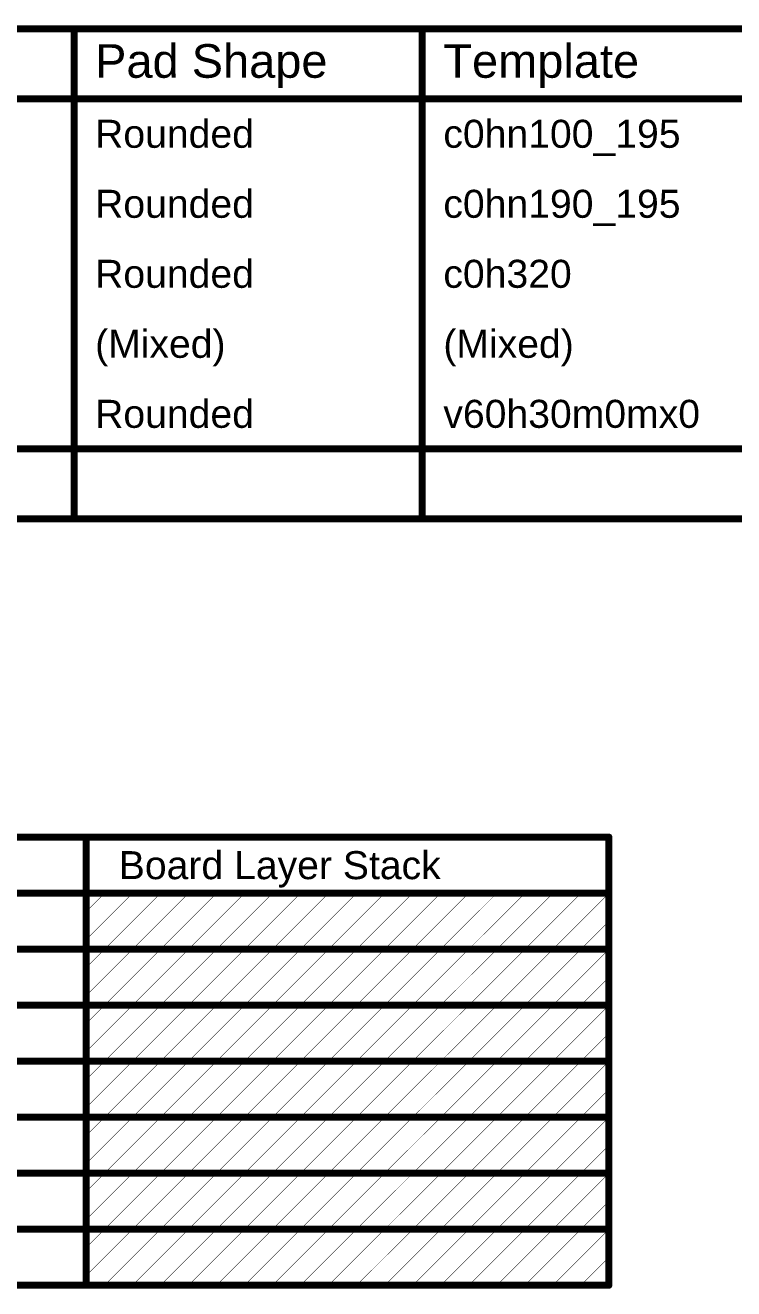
# Model space of a CAD drawing. Header units: inches. Extents: x -6 to 328, y -12 to 81.
# Drawn here: x 134.4 to 172.9, y 12.3 to 81 of the extents above; entities that cross this region are included whole.
import ezdxf

# ---------------------------------------------------------------- set-up
doc = ezdxf.new("R2010")
doc.units = ezdxf.units.IN
doc.layers.add('Drill Drawing', color=1, linetype='Continuous')
doc.layers.add('Fabrication', color=76, linetype='Continuous')
doc.styles.add('Arial', font='', dxfattribs={"height": 0.2})
doc.styles.get('Arial').set_extended_font_data('Arial')

msp = doc.modelspace()

# ---------------------------------------------------------------- linework, layer by layer
at = {"layer": 'Drill Drawing'}
for points in [[(-5.448, 80.847, 0.381, 0.381, 0), (327.757, 80.847, 0.381, 0.381, 0)], [(137.032, 54.177, 0.381, 0.381, 0), (137.032, 80.847, 0.381, 0.381, 0)], [(155.975, 54.177, 0.381, 0.381, 0), (155.975, 80.847, 0.381, 0.381, 0)], [(-5.448, 77.037, 0.381, 0.381, 0), (327.757, 77.037, 0.381, 0.381, 0)], [(-5.448, 57.987, 0.381, 0.381, 0), (327.757, 57.987, 0.381, 0.381, 0)], [(-5.448, 54.177, 0.381, 0.381, 0), (327.757, 54.177, 0.381, 0.381, 0)]]:
    msp.add_lwpolyline(points, format="xyseb", dxfattribs=at)
for points in [[(136.937, 80.847, 0.191, 0.191, 1), (137.127, 80.847, 0.191, 0.191, 1)], [(155.88, 80.847, 0.191, 0.191, 1), (156.071, 80.847, 0.191, 0.191, 1)], [(136.937, 54.177, 0.191, 0.191, 1), (137.127, 54.177, 0.191, 0.191, 1)], [(155.88, 54.177, 0.191, 0.191, 1), (156.071, 54.177, 0.191, 0.191, 1)]]:
    msp.add_lwpolyline(points, format="xyseb", close=True, dxfattribs=at)
at = {"layer": 'Fabrication'}
for points in [[(50.838, 36.855, 0.381, 0.381, 0), (166.124, 36.855, 0.381, 0.381, 0)], [(137.684, 12.471, 0.381, 0.381, 0), (137.684, 36.855, 0.381, 0.381, 0)], [(166.124, 12.471, 0.381, 0.381, 0), (166.124, 36.855, 0.381, 0.381, 0)], [(50.838, 33.807, 0.381, 0.381, 0), (166.124, 33.807, 0.381, 0.381, 0)], [(137.684, 32.799, 0.0254, 0.0254, 0), (138.692, 33.807, 0.0254, 0.0254, 0)], [(137.684, 31.275, 0.0254, 0.0254, 0), (140.216, 33.807, 0.0254, 0.0254, 0)], [(138.692, 30.759, 0.0254, 0.0254, 0), (141.74, 33.807, 0.0254, 0.0254, 0)], [(140.216, 30.759, 0.0254, 0.0254, 0), (143.264, 33.807, 0.0254, 0.0254, 0)], [(141.74, 30.759, 0.0254, 0.0254, 0), (144.788, 33.807, 0.0254, 0.0254, 0)], [(143.264, 30.759, 0.0254, 0.0254, 0), (146.312, 33.807, 0.0254, 0.0254, 0)], [(144.788, 30.759, 0.0254, 0.0254, 0), (147.836, 33.807, 0.0254, 0.0254, 0)], [(146.312, 30.759, 0.0254, 0.0254, 0), (149.36, 33.807, 0.0254, 0.0254, 0)], [(147.836, 30.759, 0.0254, 0.0254, 0), (150.884, 33.807, 0.0254, 0.0254, 0)], [(149.36, 30.759, 0.0254, 0.0254, 0), (152.408, 33.807, 0.0254, 0.0254, 0)], [(150.884, 30.759, 0.0254, 0.0254, 0), (153.932, 33.807, 0.0254, 0.0254, 0)], [(152.408, 30.759, 0.0254, 0.0254, 0), (155.456, 33.807, 0.0254, 0.0254, 0)], [(153.932, 30.759, 0.0254, 0.0254, 0), (156.98, 33.807, 0.0254, 0.0254, 0)], [(155.456, 30.759, 0.0254, 0.0254, 0), (158.504, 33.807, 0.0254, 0.0254, 0)], [(156.98, 30.759, 0.0254, 0.0254, 0), (160.028, 33.807, 0.0254, 0.0254, 0)], [(158.504, 30.759, 0.0254, 0.0254, 0), (161.552, 33.807, 0.0254, 0.0254, 0)], [(160.028, 30.759, 0.0254, 0.0254, 0), (163.076, 33.807, 0.0254, 0.0254, 0)], [(161.552, 30.759, 0.0254, 0.0254, 0), (164.6, 33.807, 0.0254, 0.0254, 0)], [(163.076, 30.759, 0.0254, 0.0254, 0), (166.124, 33.807, 0.0254, 0.0254, 0)], [(164.6, 30.759, 0.0254, 0.0254, 0), (166.124, 32.283, 0.0254, 0.0254, 0)], [(123.209, 30.759, 0.381, 0.381, 0), (137.684, 30.759, 0.381, 0.381, 0)], [(137.684, 30.759, 0.381, 0.381, 0), (166.124, 30.759, 0.381, 0.381, 0)], [(137.684, 29.751, 0.0254, 0.0254, 0), (138.692, 30.759, 0.0254, 0.0254, 0)], [(137.684, 28.227, 0.0254, 0.0254, 0), (140.216, 30.759, 0.0254, 0.0254, 0)], [(138.692, 27.711, 0.0254, 0.0254, 0), (141.74, 30.759, 0.0254, 0.0254, 0)], [(140.216, 27.711, 0.0254, 0.0254, 0), (143.264, 30.759, 0.0254, 0.0254, 0)], [(141.74, 27.711, 0.0254, 0.0254, 0), (144.788, 30.759, 0.0254, 0.0254, 0)], [(143.264, 27.711, 0.0254, 0.0254, 0), (146.312, 30.759, 0.0254, 0.0254, 0)], [(144.788, 27.711, 0.0254, 0.0254, 0), (147.836, 30.759, 0.0254, 0.0254, 0)], [(146.312, 27.711, 0.0254, 0.0254, 0), (149.36, 30.759, 0.0254, 0.0254, 0)], [(147.836, 27.711, 0.0254, 0.0254, 0), (150.884, 30.759, 0.0254, 0.0254, 0)], [(149.36, 27.711, 0.0254, 0.0254, 0), (152.408, 30.759, 0.0254, 0.0254, 0)], [(150.884, 27.711, 0.0254, 0.0254, 0), (153.932, 30.759, 0.0254, 0.0254, 0)], [(152.408, 27.711, 0.0254, 0.0254, 0), (155.456, 30.759, 0.0254, 0.0254, 0)], [(153.932, 27.711, 0.0254, 0.0254, 0), (156.98, 30.759, 0.0254, 0.0254, 0)], [(155.456, 27.711, 0.0254, 0.0254, 0), (158.504, 30.759, 0.0254, 0.0254, 0)], [(156.98, 27.711, 0.0254, 0.0254, 0), (160.028, 30.759, 0.0254, 0.0254, 0)], [(158.504, 27.711, 0.0254, 0.0254, 0), (161.552, 30.759, 0.0254, 0.0254, 0)], [(160.028, 27.711, 0.0254, 0.0254, 0), (163.076, 30.759, 0.0254, 0.0254, 0)], [(161.552, 27.711, 0.0254, 0.0254, 0), (164.6, 30.759, 0.0254, 0.0254, 0)], [(163.076, 27.711, 0.0254, 0.0254, 0), (166.124, 30.759, 0.0254, 0.0254, 0)], [(164.6, 27.711, 0.0254, 0.0254, 0), (166.124, 29.235, 0.0254, 0.0254, 0)], [(123.209, 27.711, 0.381, 0.381, 0), (137.684, 27.711, 0.381, 0.381, 0)], [(137.684, 27.711, 0.381, 0.381, 0), (166.124, 27.711, 0.381, 0.381, 0)], [(137.684, 26.703, 0.0254, 0.0254, 0), (138.692, 27.711, 0.0254, 0.0254, 0)], [(137.684, 25.179, 0.0254, 0.0254, 0), (140.216, 27.711, 0.0254, 0.0254, 0)], [(138.692, 24.663, 0.0254, 0.0254, 0), (141.74, 27.711, 0.0254, 0.0254, 0)], [(140.216, 24.663, 0.0254, 0.0254, 0), (143.264, 27.711, 0.0254, 0.0254, 0)], [(141.74, 24.663, 0.0254, 0.0254, 0), (144.788, 27.711, 0.0254, 0.0254, 0)], [(143.264, 24.663, 0.0254, 0.0254, 0), (146.312, 27.711, 0.0254, 0.0254, 0)], [(144.788, 24.663, 0.0254, 0.0254, 0), (147.836, 27.711, 0.0254, 0.0254, 0)], [(146.312, 24.663, 0.0254, 0.0254, 0), (149.36, 27.711, 0.0254, 0.0254, 0)], [(147.836, 24.663, 0.0254, 0.0254, 0), (150.884, 27.711, 0.0254, 0.0254, 0)], [(149.36, 24.663, 0.0254, 0.0254, 0), (152.408, 27.711, 0.0254, 0.0254, 0)], [(150.884, 24.663, 0.0254, 0.0254, 0), (153.932, 27.711, 0.0254, 0.0254, 0)], [(152.408, 24.663, 0.0254, 0.0254, 0), (155.456, 27.711, 0.0254, 0.0254, 0)], [(153.932, 24.663, 0.0254, 0.0254, 0), (156.98, 27.711, 0.0254, 0.0254, 0)], [(155.456, 24.663, 0.0254, 0.0254, 0), (158.504, 27.711, 0.0254, 0.0254, 0)], [(156.98, 24.663, 0.0254, 0.0254, 0), (160.028, 27.711, 0.0254, 0.0254, 0)], [(158.504, 24.663, 0.0254, 0.0254, 0), (161.552, 27.711, 0.0254, 0.0254, 0)], [(160.028, 24.663, 0.0254, 0.0254, 0), (163.076, 27.711, 0.0254, 0.0254, 0)], [(161.552, 24.663, 0.0254, 0.0254, 0), (164.6, 27.711, 0.0254, 0.0254, 0)], [(163.076, 24.663, 0.0254, 0.0254, 0), (166.124, 27.711, 0.0254, 0.0254, 0)], [(164.6, 24.663, 0.0254, 0.0254, 0), (166.124, 26.187, 0.0254, 0.0254, 0)], [(123.209, 24.663, 0.381, 0.381, 0), (137.684, 24.663, 0.381, 0.381, 0)], [(137.684, 24.663, 0.381, 0.381, 0), (166.124, 24.663, 0.381, 0.381, 0)], [(137.684, 23.655, 0.0254, 0.0254, 0), (138.692, 24.663, 0.0254, 0.0254, 0)], [(137.684, 22.131, 0.0254, 0.0254, 0), (140.216, 24.663, 0.0254, 0.0254, 0)], [(138.692, 21.615, 0.0254, 0.0254, 0), (141.74, 24.663, 0.0254, 0.0254, 0)], [(140.216, 21.615, 0.0254, 0.0254, 0), (143.264, 24.663, 0.0254, 0.0254, 0)], [(141.74, 21.615, 0.0254, 0.0254, 0), (144.788, 24.663, 0.0254, 0.0254, 0)], [(143.264, 21.615, 0.0254, 0.0254, 0), (146.312, 24.663, 0.0254, 0.0254, 0)], [(144.788, 21.615, 0.0254, 0.0254, 0), (147.836, 24.663, 0.0254, 0.0254, 0)], [(146.312, 21.615, 0.0254, 0.0254, 0), (149.36, 24.663, 0.0254, 0.0254, 0)], [(147.836, 21.615, 0.0254, 0.0254, 0), (150.884, 24.663, 0.0254, 0.0254, 0)], [(149.36, 21.615, 0.0254, 0.0254, 0), (152.408, 24.663, 0.0254, 0.0254, 0)], [(150.884, 21.615, 0.0254, 0.0254, 0), (153.932, 24.663, 0.0254, 0.0254, 0)], [(152.408, 21.615, 0.0254, 0.0254, 0), (155.456, 24.663, 0.0254, 0.0254, 0)], [(153.932, 21.615, 0.0254, 0.0254, 0), (156.98, 24.663, 0.0254, 0.0254, 0)], [(155.456, 21.615, 0.0254, 0.0254, 0), (158.504, 24.663, 0.0254, 0.0254, 0)], [(156.98, 21.615, 0.0254, 0.0254, 0), (160.028, 24.663, 0.0254, 0.0254, 0)], [(158.504, 21.615, 0.0254, 0.0254, 0), (161.552, 24.663, 0.0254, 0.0254, 0)], [(160.028, 21.615, 0.0254, 0.0254, 0), (163.076, 24.663, 0.0254, 0.0254, 0)], [(161.552, 21.615, 0.0254, 0.0254, 0), (164.6, 24.663, 0.0254, 0.0254, 0)], [(163.076, 21.615, 0.0254, 0.0254, 0), (166.124, 24.663, 0.0254, 0.0254, 0)], [(164.6, 21.615, 0.0254, 0.0254, 0), (166.124, 23.139, 0.0254, 0.0254, 0)], [(123.209, 21.615, 0.381, 0.381, 0), (137.684, 21.615, 0.381, 0.381, 0)], [(137.684, 21.615, 0.381, 0.381, 0), (166.124, 21.615, 0.381, 0.381, 0)], [(137.684, 20.607, 0.0254, 0.0254, 0), (138.692, 21.615, 0.0254, 0.0254, 0)], [(137.684, 19.083, 0.0254, 0.0254, 0), (140.216, 21.615, 0.0254, 0.0254, 0)], [(138.692, 18.567, 0.0254, 0.0254, 0), (141.74, 21.615, 0.0254, 0.0254, 0)], [(140.216, 18.567, 0.0254, 0.0254, 0), (143.264, 21.615, 0.0254, 0.0254, 0)], [(141.74, 18.567, 0.0254, 0.0254, 0), (144.788, 21.615, 0.0254, 0.0254, 0)], [(143.264, 18.567, 0.0254, 0.0254, 0), (146.312, 21.615, 0.0254, 0.0254, 0)], [(144.788, 18.567, 0.0254, 0.0254, 0), (147.836, 21.615, 0.0254, 0.0254, 0)], [(146.312, 18.567, 0.0254, 0.0254, 0), (149.36, 21.615, 0.0254, 0.0254, 0)], [(147.836, 18.567, 0.0254, 0.0254, 0), (150.884, 21.615, 0.0254, 0.0254, 0)], [(149.36, 18.567, 0.0254, 0.0254, 0), (152.408, 21.615, 0.0254, 0.0254, 0)], [(150.884, 18.567, 0.0254, 0.0254, 0), (153.932, 21.615, 0.0254, 0.0254, 0)], [(152.408, 18.567, 0.0254, 0.0254, 0), (155.456, 21.615, 0.0254, 0.0254, 0)], [(153.932, 18.567, 0.0254, 0.0254, 0), (156.98, 21.615, 0.0254, 0.0254, 0)], [(155.456, 18.567, 0.0254, 0.0254, 0), (158.504, 21.615, 0.0254, 0.0254, 0)], [(156.98, 18.567, 0.0254, 0.0254, 0), (160.028, 21.615, 0.0254, 0.0254, 0)], [(158.504, 18.567, 0.0254, 0.0254, 0), (161.552, 21.615, 0.0254, 0.0254, 0)], [(160.028, 18.567, 0.0254, 0.0254, 0), (163.076, 21.615, 0.0254, 0.0254, 0)], [(161.552, 18.567, 0.0254, 0.0254, 0), (164.6, 21.615, 0.0254, 0.0254, 0)], [(163.076, 18.567, 0.0254, 0.0254, 0), (166.124, 21.615, 0.0254, 0.0254, 0)], [(164.6, 18.567, 0.0254, 0.0254, 0), (166.124, 20.091, 0.0254, 0.0254, 0)], [(123.209, 18.567, 0.381, 0.381, 0), (137.684, 18.567, 0.381, 0.381, 0)], [(137.684, 18.567, 0.381, 0.381, 0), (166.124, 18.567, 0.381, 0.381, 0)], [(137.684, 17.559, 0.0254, 0.0254, 0), (138.692, 18.567, 0.0254, 0.0254, 0)], [(137.684, 16.035, 0.0254, 0.0254, 0), (140.216, 18.567, 0.0254, 0.0254, 0)], [(138.692, 15.519, 0.0254, 0.0254, 0), (141.74, 18.567, 0.0254, 0.0254, 0)], [(140.216, 15.519, 0.0254, 0.0254, 0), (143.264, 18.567, 0.0254, 0.0254, 0)], [(141.74, 15.519, 0.0254, 0.0254, 0), (144.788, 18.567, 0.0254, 0.0254, 0)], [(143.264, 15.519, 0.0254, 0.0254, 0), (146.312, 18.567, 0.0254, 0.0254, 0)], [(144.788, 15.519, 0.0254, 0.0254, 0), (147.836, 18.567, 0.0254, 0.0254, 0)], [(146.312, 15.519, 0.0254, 0.0254, 0), (149.36, 18.567, 0.0254, 0.0254, 0)], [(147.836, 15.519, 0.0254, 0.0254, 0), (150.884, 18.567, 0.0254, 0.0254, 0)], [(149.36, 15.519, 0.0254, 0.0254, 0), (152.408, 18.567, 0.0254, 0.0254, 0)], [(150.884, 15.519, 0.0254, 0.0254, 0), (153.932, 18.567, 0.0254, 0.0254, 0)], [(152.408, 15.519, 0.0254, 0.0254, 0), (155.456, 18.567, 0.0254, 0.0254, 0)], [(153.932, 15.519, 0.0254, 0.0254, 0), (156.98, 18.567, 0.0254, 0.0254, 0)], [(155.456, 15.519, 0.0254, 0.0254, 0), (158.504, 18.567, 0.0254, 0.0254, 0)], [(156.98, 15.519, 0.0254, 0.0254, 0), (160.028, 18.567, 0.0254, 0.0254, 0)], [(158.504, 15.519, 0.0254, 0.0254, 0), (161.552, 18.567, 0.0254, 0.0254, 0)], [(160.028, 15.519, 0.0254, 0.0254, 0), (163.076, 18.567, 0.0254, 0.0254, 0)], [(161.552, 15.519, 0.0254, 0.0254, 0), (164.6, 18.567, 0.0254, 0.0254, 0)], [(163.076, 15.519, 0.0254, 0.0254, 0), (166.124, 18.567, 0.0254, 0.0254, 0)], [(164.6, 15.519, 0.0254, 0.0254, 0), (166.124, 17.043, 0.0254, 0.0254, 0)], [(123.209, 15.519, 0.381, 0.381, 0), (137.684, 15.519, 0.381, 0.381, 0)], [(137.684, 15.519, 0.381, 0.381, 0), (166.124, 15.519, 0.381, 0.381, 0)], [(137.684, 14.511, 0.0254, 0.0254, 0), (138.692, 15.519, 0.0254, 0.0254, 0)], [(137.684, 12.987, 0.0254, 0.0254, 0), (140.216, 15.519, 0.0254, 0.0254, 0)], [(138.692, 12.471, 0.0254, 0.0254, 0), (141.74, 15.519, 0.0254, 0.0254, 0)], [(140.216, 12.471, 0.0254, 0.0254, 0), (143.264, 15.519, 0.0254, 0.0254, 0)], [(141.74, 12.471, 0.0254, 0.0254, 0), (144.788, 15.519, 0.0254, 0.0254, 0)], [(143.264, 12.471, 0.0254, 0.0254, 0), (146.312, 15.519, 0.0254, 0.0254, 0)], [(144.788, 12.471, 0.0254, 0.0254, 0), (147.836, 15.519, 0.0254, 0.0254, 0)], [(146.312, 12.471, 0.0254, 0.0254, 0), (149.36, 15.519, 0.0254, 0.0254, 0)], [(147.836, 12.471, 0.0254, 0.0254, 0), (150.884, 15.519, 0.0254, 0.0254, 0)], [(149.36, 12.471, 0.0254, 0.0254, 0), (152.408, 15.519, 0.0254, 0.0254, 0)], [(150.884, 12.471, 0.0254, 0.0254, 0), (153.932, 15.519, 0.0254, 0.0254, 0)], [(152.408, 12.471, 0.0254, 0.0254, 0), (155.456, 15.519, 0.0254, 0.0254, 0)], [(153.932, 12.471, 0.0254, 0.0254, 0), (156.98, 15.519, 0.0254, 0.0254, 0)], [(155.456, 12.471, 0.0254, 0.0254, 0), (158.504, 15.519, 0.0254, 0.0254, 0)], [(156.98, 12.471, 0.0254, 0.0254, 0), (160.028, 15.519, 0.0254, 0.0254, 0)], [(158.504, 12.471, 0.0254, 0.0254, 0), (161.552, 15.519, 0.0254, 0.0254, 0)], [(160.028, 12.471, 0.0254, 0.0254, 0), (163.076, 15.519, 0.0254, 0.0254, 0)], [(161.552, 12.471, 0.0254, 0.0254, 0), (164.6, 15.519, 0.0254, 0.0254, 0)], [(163.076, 12.471, 0.0254, 0.0254, 0), (166.124, 15.519, 0.0254, 0.0254, 0)], [(164.6, 12.471, 0.0254, 0.0254, 0), (166.124, 13.995, 0.0254, 0.0254, 0)], [(123.209, 12.471, 0.381, 0.381, 0), (137.684, 12.471, 0.381, 0.381, 0)], [(137.684, 12.471, 0.381, 0.381, 0), (166.124, 12.471, 0.381, 0.381, 0)]]:
    msp.add_lwpolyline(points, format="xyseb", dxfattribs=at)
for points in [[(137.589, 36.855, 0.191, 0.191, 1), (137.779, 36.855, 0.191, 0.191, 1)], [(166.028, 36.855, 0.191, 0.191, 1), (166.219, 36.855, 0.191, 0.191, 1)], [(166.028, 36.855, 0.191, 0.191, 1), (166.219, 36.855, 0.191, 0.191, 1)], [(138.685, 33.807, 0.0127, 0.0127, 1), (138.698, 33.807, 0.0127, 0.0127, 1)], [(140.209, 33.807, 0.0127, 0.0127, 1), (140.222, 33.807, 0.0127, 0.0127, 1)], [(141.733, 33.807, 0.0127, 0.0127, 1), (141.746, 33.807, 0.0127, 0.0127, 1)], [(143.257, 33.807, 0.0127, 0.0127, 1), (143.27, 33.807, 0.0127, 0.0127, 1)], [(144.781, 33.807, 0.0127, 0.0127, 1), (144.794, 33.807, 0.0127, 0.0127, 1)], [(146.305, 33.807, 0.0127, 0.0127, 1), (146.318, 33.807, 0.0127, 0.0127, 1)], [(147.829, 33.807, 0.0127, 0.0127, 1), (147.842, 33.807, 0.0127, 0.0127, 1)], [(149.353, 33.807, 0.0127, 0.0127, 1), (149.366, 33.807, 0.0127, 0.0127, 1)], [(150.877, 33.807, 0.0127, 0.0127, 1), (150.89, 33.807, 0.0127, 0.0127, 1)], [(152.401, 33.807, 0.0127, 0.0127, 1), (152.414, 33.807, 0.0127, 0.0127, 1)], [(153.925, 33.807, 0.0127, 0.0127, 1), (153.938, 33.807, 0.0127, 0.0127, 1)], [(155.449, 33.807, 0.0127, 0.0127, 1), (155.462, 33.807, 0.0127, 0.0127, 1)], [(156.973, 33.807, 0.0127, 0.0127, 1), (156.986, 33.807, 0.0127, 0.0127, 1)], [(158.497, 33.807, 0.0127, 0.0127, 1), (158.51, 33.807, 0.0127, 0.0127, 1)], [(160.021, 33.807, 0.0127, 0.0127, 1), (160.034, 33.807, 0.0127, 0.0127, 1)], [(161.545, 33.807, 0.0127, 0.0127, 1), (161.558, 33.807, 0.0127, 0.0127, 1)], [(163.069, 33.807, 0.0127, 0.0127, 1), (163.082, 33.807, 0.0127, 0.0127, 1)], [(164.593, 33.807, 0.0127, 0.0127, 1), (164.606, 33.807, 0.0127, 0.0127, 1)], [(166.028, 33.807, 0.191, 0.191, 1), (166.219, 33.807, 0.191, 0.191, 1)], [(166.117, 33.807, 0.0127, 0.0127, 1), (166.13, 33.807, 0.0127, 0.0127, 1)], [(137.677, 32.799, 0.0127, 0.0127, 1), (137.69, 32.799, 0.0127, 0.0127, 1)], [(166.117, 32.283, 0.0127, 0.0127, 1), (166.13, 32.283, 0.0127, 0.0127, 1)], [(137.589, 30.759, 0.191, 0.191, 1), (137.779, 30.759, 0.191, 0.191, 1)], [(137.589, 30.759, 0.191, 0.191, 1), (137.779, 30.759, 0.191, 0.191, 1)], [(137.677, 31.275, 0.0127, 0.0127, 1), (137.69, 31.275, 0.0127, 0.0127, 1)], [(166.028, 30.759, 0.191, 0.191, 1), (166.219, 30.759, 0.191, 0.191, 1)], [(138.685, 30.759, 0.0127, 0.0127, 1), (138.698, 30.759, 0.0127, 0.0127, 1)], [(138.685, 30.759, 0.0127, 0.0127, 1), (138.698, 30.759, 0.0127, 0.0127, 1)], [(140.209, 30.759, 0.0127, 0.0127, 1), (140.222, 30.759, 0.0127, 0.0127, 1)], [(140.209, 30.759, 0.0127, 0.0127, 1), (140.222, 30.759, 0.0127, 0.0127, 1)], [(141.733, 30.759, 0.0127, 0.0127, 1), (141.746, 30.759, 0.0127, 0.0127, 1)], [(141.733, 30.759, 0.0127, 0.0127, 1), (141.746, 30.759, 0.0127, 0.0127, 1)], [(143.257, 30.759, 0.0127, 0.0127, 1), (143.27, 30.759, 0.0127, 0.0127, 1)], [(143.257, 30.759, 0.0127, 0.0127, 1), (143.27, 30.759, 0.0127, 0.0127, 1)], [(144.781, 30.759, 0.0127, 0.0127, 1), (144.794, 30.759, 0.0127, 0.0127, 1)], [(144.781, 30.759, 0.0127, 0.0127, 1), (144.794, 30.759, 0.0127, 0.0127, 1)], [(146.305, 30.759, 0.0127, 0.0127, 1), (146.318, 30.759, 0.0127, 0.0127, 1)], [(146.305, 30.759, 0.0127, 0.0127, 1), (146.318, 30.759, 0.0127, 0.0127, 1)], [(147.829, 30.759, 0.0127, 0.0127, 1), (147.842, 30.759, 0.0127, 0.0127, 1)], [(147.829, 30.759, 0.0127, 0.0127, 1), (147.842, 30.759, 0.0127, 0.0127, 1)], [(149.353, 30.759, 0.0127, 0.0127, 1), (149.366, 30.759, 0.0127, 0.0127, 1)], [(149.353, 30.759, 0.0127, 0.0127, 1), (149.366, 30.759, 0.0127, 0.0127, 1)], [(150.877, 30.759, 0.0127, 0.0127, 1), (150.89, 30.759, 0.0127, 0.0127, 1)], [(150.877, 30.759, 0.0127, 0.0127, 1), (150.89, 30.759, 0.0127, 0.0127, 1)], [(152.401, 30.759, 0.0127, 0.0127, 1), (152.414, 30.759, 0.0127, 0.0127, 1)], [(152.401, 30.759, 0.0127, 0.0127, 1), (152.414, 30.759, 0.0127, 0.0127, 1)], [(153.925, 30.759, 0.0127, 0.0127, 1), (153.938, 30.759, 0.0127, 0.0127, 1)], [(153.925, 30.759, 0.0127, 0.0127, 1), (153.938, 30.759, 0.0127, 0.0127, 1)], [(155.449, 30.759, 0.0127, 0.0127, 1), (155.462, 30.759, 0.0127, 0.0127, 1)], [(155.449, 30.759, 0.0127, 0.0127, 1), (155.462, 30.759, 0.0127, 0.0127, 1)], [(156.973, 30.759, 0.0127, 0.0127, 1), (156.986, 30.759, 0.0127, 0.0127, 1)], [(156.973, 30.759, 0.0127, 0.0127, 1), (156.986, 30.759, 0.0127, 0.0127, 1)], [(158.497, 30.759, 0.0127, 0.0127, 1), (158.51, 30.759, 0.0127, 0.0127, 1)], [(158.497, 30.759, 0.0127, 0.0127, 1), (158.51, 30.759, 0.0127, 0.0127, 1)], [(160.021, 30.759, 0.0127, 0.0127, 1), (160.034, 30.759, 0.0127, 0.0127, 1)], [(160.021, 30.759, 0.0127, 0.0127, 1), (160.034, 30.759, 0.0127, 0.0127, 1)], [(161.545, 30.759, 0.0127, 0.0127, 1), (161.558, 30.759, 0.0127, 0.0127, 1)], [(161.545, 30.759, 0.0127, 0.0127, 1), (161.558, 30.759, 0.0127, 0.0127, 1)], [(163.069, 30.759, 0.0127, 0.0127, 1), (163.082, 30.759, 0.0127, 0.0127, 1)], [(163.069, 30.759, 0.0127, 0.0127, 1), (163.082, 30.759, 0.0127, 0.0127, 1)], [(164.593, 30.759, 0.0127, 0.0127, 1), (164.606, 30.759, 0.0127, 0.0127, 1)], [(164.593, 30.759, 0.0127, 0.0127, 1), (164.606, 30.759, 0.0127, 0.0127, 1)], [(166.117, 30.759, 0.0127, 0.0127, 1), (166.13, 30.759, 0.0127, 0.0127, 1)], [(137.677, 29.751, 0.0127, 0.0127, 1), (137.69, 29.751, 0.0127, 0.0127, 1)], [(166.117, 29.235, 0.0127, 0.0127, 1), (166.13, 29.235, 0.0127, 0.0127, 1)], [(137.677, 28.227, 0.0127, 0.0127, 1), (137.69, 28.227, 0.0127, 0.0127, 1)], [(137.589, 27.711, 0.191, 0.191, 1), (137.779, 27.711, 0.191, 0.191, 1)], [(137.589, 27.711, 0.191, 0.191, 1), (137.779, 27.711, 0.191, 0.191, 1)], [(138.685, 27.711, 0.0127, 0.0127, 1), (138.698, 27.711, 0.0127, 0.0127, 1)], [(138.685, 27.711, 0.0127, 0.0127, 1), (138.698, 27.711, 0.0127, 0.0127, 1)], [(140.209, 27.711, 0.0127, 0.0127, 1), (140.222, 27.711, 0.0127, 0.0127, 1)], [(140.209, 27.711, 0.0127, 0.0127, 1), (140.222, 27.711, 0.0127, 0.0127, 1)], [(141.733, 27.711, 0.0127, 0.0127, 1), (141.746, 27.711, 0.0127, 0.0127, 1)], [(141.733, 27.711, 0.0127, 0.0127, 1), (141.746, 27.711, 0.0127, 0.0127, 1)], [(143.257, 27.711, 0.0127, 0.0127, 1), (143.27, 27.711, 0.0127, 0.0127, 1)], [(143.257, 27.711, 0.0127, 0.0127, 1), (143.27, 27.711, 0.0127, 0.0127, 1)], [(144.781, 27.711, 0.0127, 0.0127, 1), (144.794, 27.711, 0.0127, 0.0127, 1)], [(144.781, 27.711, 0.0127, 0.0127, 1), (144.794, 27.711, 0.0127, 0.0127, 1)], [(146.305, 27.711, 0.0127, 0.0127, 1), (146.318, 27.711, 0.0127, 0.0127, 1)], [(146.305, 27.711, 0.0127, 0.0127, 1), (146.318, 27.711, 0.0127, 0.0127, 1)], [(147.829, 27.711, 0.0127, 0.0127, 1), (147.842, 27.711, 0.0127, 0.0127, 1)], [(147.829, 27.711, 0.0127, 0.0127, 1), (147.842, 27.711, 0.0127, 0.0127, 1)], [(149.353, 27.711, 0.0127, 0.0127, 1), (149.366, 27.711, 0.0127, 0.0127, 1)], [(149.353, 27.711, 0.0127, 0.0127, 1), (149.366, 27.711, 0.0127, 0.0127, 1)], [(150.877, 27.711, 0.0127, 0.0127, 1), (150.89, 27.711, 0.0127, 0.0127, 1)], [(150.877, 27.711, 0.0127, 0.0127, 1), (150.89, 27.711, 0.0127, 0.0127, 1)], [(152.401, 27.711, 0.0127, 0.0127, 1), (152.414, 27.711, 0.0127, 0.0127, 1)], [(152.401, 27.711, 0.0127, 0.0127, 1), (152.414, 27.711, 0.0127, 0.0127, 1)], [(153.925, 27.711, 0.0127, 0.0127, 1), (153.938, 27.711, 0.0127, 0.0127, 1)], [(153.925, 27.711, 0.0127, 0.0127, 1), (153.938, 27.711, 0.0127, 0.0127, 1)], [(155.449, 27.711, 0.0127, 0.0127, 1), (155.462, 27.711, 0.0127, 0.0127, 1)], [(155.449, 27.711, 0.0127, 0.0127, 1), (155.462, 27.711, 0.0127, 0.0127, 1)], [(156.973, 27.711, 0.0127, 0.0127, 1), (156.986, 27.711, 0.0127, 0.0127, 1)], [(156.973, 27.711, 0.0127, 0.0127, 1), (156.986, 27.711, 0.0127, 0.0127, 1)], [(158.497, 27.711, 0.0127, 0.0127, 1), (158.51, 27.711, 0.0127, 0.0127, 1)], [(158.497, 27.711, 0.0127, 0.0127, 1), (158.51, 27.711, 0.0127, 0.0127, 1)], [(160.021, 27.711, 0.0127, 0.0127, 1), (160.034, 27.711, 0.0127, 0.0127, 1)], [(160.021, 27.711, 0.0127, 0.0127, 1), (160.034, 27.711, 0.0127, 0.0127, 1)], [(161.545, 27.711, 0.0127, 0.0127, 1), (161.558, 27.711, 0.0127, 0.0127, 1)], [(161.545, 27.711, 0.0127, 0.0127, 1), (161.558, 27.711, 0.0127, 0.0127, 1)], [(163.069, 27.711, 0.0127, 0.0127, 1), (163.082, 27.711, 0.0127, 0.0127, 1)], [(163.069, 27.711, 0.0127, 0.0127, 1), (163.082, 27.711, 0.0127, 0.0127, 1)], [(164.593, 27.711, 0.0127, 0.0127, 1), (164.606, 27.711, 0.0127, 0.0127, 1)], [(164.593, 27.711, 0.0127, 0.0127, 1), (164.606, 27.711, 0.0127, 0.0127, 1)], [(166.028, 27.711, 0.191, 0.191, 1), (166.219, 27.711, 0.191, 0.191, 1)], [(166.117, 27.711, 0.0127, 0.0127, 1), (166.13, 27.711, 0.0127, 0.0127, 1)], [(137.677, 26.703, 0.0127, 0.0127, 1), (137.69, 26.703, 0.0127, 0.0127, 1)], [(166.117, 26.187, 0.0127, 0.0127, 1), (166.13, 26.187, 0.0127, 0.0127, 1)], [(137.589, 24.663, 0.191, 0.191, 1), (137.779, 24.663, 0.191, 0.191, 1)], [(137.589, 24.663, 0.191, 0.191, 1), (137.779, 24.663, 0.191, 0.191, 1)], [(137.677, 25.179, 0.0127, 0.0127, 1), (137.69, 25.179, 0.0127, 0.0127, 1)], [(166.028, 24.663, 0.191, 0.191, 1), (166.219, 24.663, 0.191, 0.191, 1)], [(138.685, 24.663, 0.0127, 0.0127, 1), (138.698, 24.663, 0.0127, 0.0127, 1)], [(138.685, 24.663, 0.0127, 0.0127, 1), (138.698, 24.663, 0.0127, 0.0127, 1)], [(140.209, 24.663, 0.0127, 0.0127, 1), (140.222, 24.663, 0.0127, 0.0127, 1)], [(140.209, 24.663, 0.0127, 0.0127, 1), (140.222, 24.663, 0.0127, 0.0127, 1)], [(141.733, 24.663, 0.0127, 0.0127, 1), (141.746, 24.663, 0.0127, 0.0127, 1)], [(141.733, 24.663, 0.0127, 0.0127, 1), (141.746, 24.663, 0.0127, 0.0127, 1)], [(143.257, 24.663, 0.0127, 0.0127, 1), (143.27, 24.663, 0.0127, 0.0127, 1)], [(143.257, 24.663, 0.0127, 0.0127, 1), (143.27, 24.663, 0.0127, 0.0127, 1)], [(144.781, 24.663, 0.0127, 0.0127, 1), (144.794, 24.663, 0.0127, 0.0127, 1)], [(144.781, 24.663, 0.0127, 0.0127, 1), (144.794, 24.663, 0.0127, 0.0127, 1)], [(146.305, 24.663, 0.0127, 0.0127, 1), (146.318, 24.663, 0.0127, 0.0127, 1)], [(146.305, 24.663, 0.0127, 0.0127, 1), (146.318, 24.663, 0.0127, 0.0127, 1)], [(147.829, 24.663, 0.0127, 0.0127, 1), (147.842, 24.663, 0.0127, 0.0127, 1)], [(147.829, 24.663, 0.0127, 0.0127, 1), (147.842, 24.663, 0.0127, 0.0127, 1)], [(149.353, 24.663, 0.0127, 0.0127, 1), (149.366, 24.663, 0.0127, 0.0127, 1)], [(149.353, 24.663, 0.0127, 0.0127, 1), (149.366, 24.663, 0.0127, 0.0127, 1)], [(150.877, 24.663, 0.0127, 0.0127, 1), (150.89, 24.663, 0.0127, 0.0127, 1)], [(150.877, 24.663, 0.0127, 0.0127, 1), (150.89, 24.663, 0.0127, 0.0127, 1)], [(152.401, 24.663, 0.0127, 0.0127, 1), (152.414, 24.663, 0.0127, 0.0127, 1)], [(152.401, 24.663, 0.0127, 0.0127, 1), (152.414, 24.663, 0.0127, 0.0127, 1)], [(153.925, 24.663, 0.0127, 0.0127, 1), (153.938, 24.663, 0.0127, 0.0127, 1)], [(153.925, 24.663, 0.0127, 0.0127, 1), (153.938, 24.663, 0.0127, 0.0127, 1)], [(155.449, 24.663, 0.0127, 0.0127, 1), (155.462, 24.663, 0.0127, 0.0127, 1)], [(155.449, 24.663, 0.0127, 0.0127, 1), (155.462, 24.663, 0.0127, 0.0127, 1)], [(156.973, 24.663, 0.0127, 0.0127, 1), (156.986, 24.663, 0.0127, 0.0127, 1)], [(156.973, 24.663, 0.0127, 0.0127, 1), (156.986, 24.663, 0.0127, 0.0127, 1)], [(158.497, 24.663, 0.0127, 0.0127, 1), (158.51, 24.663, 0.0127, 0.0127, 1)], [(158.497, 24.663, 0.0127, 0.0127, 1), (158.51, 24.663, 0.0127, 0.0127, 1)], [(160.021, 24.663, 0.0127, 0.0127, 1), (160.034, 24.663, 0.0127, 0.0127, 1)], [(160.021, 24.663, 0.0127, 0.0127, 1), (160.034, 24.663, 0.0127, 0.0127, 1)], [(161.545, 24.663, 0.0127, 0.0127, 1), (161.558, 24.663, 0.0127, 0.0127, 1)], [(161.545, 24.663, 0.0127, 0.0127, 1), (161.558, 24.663, 0.0127, 0.0127, 1)], [(163.069, 24.663, 0.0127, 0.0127, 1), (163.082, 24.663, 0.0127, 0.0127, 1)], [(163.069, 24.663, 0.0127, 0.0127, 1), (163.082, 24.663, 0.0127, 0.0127, 1)], [(164.593, 24.663, 0.0127, 0.0127, 1), (164.606, 24.663, 0.0127, 0.0127, 1)], [(164.593, 24.663, 0.0127, 0.0127, 1), (164.606, 24.663, 0.0127, 0.0127, 1)], [(166.117, 24.663, 0.0127, 0.0127, 1), (166.13, 24.663, 0.0127, 0.0127, 1)], [(137.677, 23.655, 0.0127, 0.0127, 1), (137.69, 23.655, 0.0127, 0.0127, 1)], [(166.117, 23.139, 0.0127, 0.0127, 1), (166.13, 23.139, 0.0127, 0.0127, 1)], [(137.677, 22.131, 0.0127, 0.0127, 1), (137.69, 22.131, 0.0127, 0.0127, 1)], [(137.589, 21.615, 0.191, 0.191, 1), (137.779, 21.615, 0.191, 0.191, 1)], [(137.589, 21.615, 0.191, 0.191, 1), (137.779, 21.615, 0.191, 0.191, 1)], [(138.685, 21.615, 0.0127, 0.0127, 1), (138.698, 21.615, 0.0127, 0.0127, 1)], [(138.685, 21.615, 0.0127, 0.0127, 1), (138.698, 21.615, 0.0127, 0.0127, 1)], [(140.209, 21.615, 0.0127, 0.0127, 1), (140.222, 21.615, 0.0127, 0.0127, 1)], [(140.209, 21.615, 0.0127, 0.0127, 1), (140.222, 21.615, 0.0127, 0.0127, 1)], [(141.733, 21.615, 0.0127, 0.0127, 1), (141.746, 21.615, 0.0127, 0.0127, 1)], [(141.733, 21.615, 0.0127, 0.0127, 1), (141.746, 21.615, 0.0127, 0.0127, 1)], [(143.257, 21.615, 0.0127, 0.0127, 1), (143.27, 21.615, 0.0127, 0.0127, 1)], [(143.257, 21.615, 0.0127, 0.0127, 1), (143.27, 21.615, 0.0127, 0.0127, 1)], [(144.781, 21.615, 0.0127, 0.0127, 1), (144.794, 21.615, 0.0127, 0.0127, 1)], [(144.781, 21.615, 0.0127, 0.0127, 1), (144.794, 21.615, 0.0127, 0.0127, 1)], [(146.305, 21.615, 0.0127, 0.0127, 1), (146.318, 21.615, 0.0127, 0.0127, 1)], [(146.305, 21.615, 0.0127, 0.0127, 1), (146.318, 21.615, 0.0127, 0.0127, 1)], [(147.829, 21.615, 0.0127, 0.0127, 1), (147.842, 21.615, 0.0127, 0.0127, 1)], [(147.829, 21.615, 0.0127, 0.0127, 1), (147.842, 21.615, 0.0127, 0.0127, 1)], [(149.353, 21.615, 0.0127, 0.0127, 1), (149.366, 21.615, 0.0127, 0.0127, 1)], [(149.353, 21.615, 0.0127, 0.0127, 1), (149.366, 21.615, 0.0127, 0.0127, 1)], [(150.877, 21.615, 0.0127, 0.0127, 1), (150.89, 21.615, 0.0127, 0.0127, 1)], [(150.877, 21.615, 0.0127, 0.0127, 1), (150.89, 21.615, 0.0127, 0.0127, 1)], [(152.401, 21.615, 0.0127, 0.0127, 1), (152.414, 21.615, 0.0127, 0.0127, 1)], [(152.401, 21.615, 0.0127, 0.0127, 1), (152.414, 21.615, 0.0127, 0.0127, 1)], [(153.925, 21.615, 0.0127, 0.0127, 1), (153.938, 21.615, 0.0127, 0.0127, 1)], [(153.925, 21.615, 0.0127, 0.0127, 1), (153.938, 21.615, 0.0127, 0.0127, 1)], [(155.449, 21.615, 0.0127, 0.0127, 1), (155.462, 21.615, 0.0127, 0.0127, 1)], [(155.449, 21.615, 0.0127, 0.0127, 1), (155.462, 21.615, 0.0127, 0.0127, 1)], [(156.973, 21.615, 0.0127, 0.0127, 1), (156.986, 21.615, 0.0127, 0.0127, 1)], [(156.973, 21.615, 0.0127, 0.0127, 1), (156.986, 21.615, 0.0127, 0.0127, 1)], [(158.497, 21.615, 0.0127, 0.0127, 1), (158.51, 21.615, 0.0127, 0.0127, 1)], [(158.497, 21.615, 0.0127, 0.0127, 1), (158.51, 21.615, 0.0127, 0.0127, 1)], [(160.021, 21.615, 0.0127, 0.0127, 1), (160.034, 21.615, 0.0127, 0.0127, 1)], [(160.021, 21.615, 0.0127, 0.0127, 1), (160.034, 21.615, 0.0127, 0.0127, 1)], [(161.545, 21.615, 0.0127, 0.0127, 1), (161.558, 21.615, 0.0127, 0.0127, 1)], [(161.545, 21.615, 0.0127, 0.0127, 1), (161.558, 21.615, 0.0127, 0.0127, 1)], [(163.069, 21.615, 0.0127, 0.0127, 1), (163.082, 21.615, 0.0127, 0.0127, 1)], [(163.069, 21.615, 0.0127, 0.0127, 1), (163.082, 21.615, 0.0127, 0.0127, 1)], [(164.593, 21.615, 0.0127, 0.0127, 1), (164.606, 21.615, 0.0127, 0.0127, 1)], [(164.593, 21.615, 0.0127, 0.0127, 1), (164.606, 21.615, 0.0127, 0.0127, 1)], [(166.028, 21.615, 0.191, 0.191, 1), (166.219, 21.615, 0.191, 0.191, 1)], [(166.117, 21.615, 0.0127, 0.0127, 1), (166.13, 21.615, 0.0127, 0.0127, 1)], [(137.677, 20.607, 0.0127, 0.0127, 1), (137.69, 20.607, 0.0127, 0.0127, 1)], [(166.117, 20.091, 0.0127, 0.0127, 1), (166.13, 20.091, 0.0127, 0.0127, 1)], [(137.589, 18.567, 0.191, 0.191, 1), (137.779, 18.567, 0.191, 0.191, 1)], [(137.589, 18.567, 0.191, 0.191, 1), (137.779, 18.567, 0.191, 0.191, 1)], [(137.677, 19.083, 0.0127, 0.0127, 1), (137.69, 19.083, 0.0127, 0.0127, 1)], [(138.685, 18.567, 0.0127, 0.0127, 1), (138.698, 18.567, 0.0127, 0.0127, 1)], [(138.685, 18.567, 0.0127, 0.0127, 1), (138.698, 18.567, 0.0127, 0.0127, 1)], [(140.209, 18.567, 0.0127, 0.0127, 1), (140.222, 18.567, 0.0127, 0.0127, 1)], [(140.209, 18.567, 0.0127, 0.0127, 1), (140.222, 18.567, 0.0127, 0.0127, 1)], [(141.733, 18.567, 0.0127, 0.0127, 1), (141.746, 18.567, 0.0127, 0.0127, 1)], [(141.733, 18.567, 0.0127, 0.0127, 1), (141.746, 18.567, 0.0127, 0.0127, 1)], [(143.257, 18.567, 0.0127, 0.0127, 1), (143.27, 18.567, 0.0127, 0.0127, 1)], [(143.257, 18.567, 0.0127, 0.0127, 1), (143.27, 18.567, 0.0127, 0.0127, 1)], [(144.781, 18.567, 0.0127, 0.0127, 1), (144.794, 18.567, 0.0127, 0.0127, 1)], [(144.781, 18.567, 0.0127, 0.0127, 1), (144.794, 18.567, 0.0127, 0.0127, 1)], [(146.305, 18.567, 0.0127, 0.0127, 1), (146.318, 18.567, 0.0127, 0.0127, 1)], [(146.305, 18.567, 0.0127, 0.0127, 1), (146.318, 18.567, 0.0127, 0.0127, 1)], [(147.829, 18.567, 0.0127, 0.0127, 1), (147.842, 18.567, 0.0127, 0.0127, 1)], [(147.829, 18.567, 0.0127, 0.0127, 1), (147.842, 18.567, 0.0127, 0.0127, 1)], [(149.353, 18.567, 0.0127, 0.0127, 1), (149.366, 18.567, 0.0127, 0.0127, 1)], [(149.353, 18.567, 0.0127, 0.0127, 1), (149.366, 18.567, 0.0127, 0.0127, 1)], [(150.877, 18.567, 0.0127, 0.0127, 1), (150.89, 18.567, 0.0127, 0.0127, 1)], [(150.877, 18.567, 0.0127, 0.0127, 1), (150.89, 18.567, 0.0127, 0.0127, 1)], [(152.401, 18.567, 0.0127, 0.0127, 1), (152.414, 18.567, 0.0127, 0.0127, 1)], [(152.401, 18.567, 0.0127, 0.0127, 1), (152.414, 18.567, 0.0127, 0.0127, 1)], [(153.925, 18.567, 0.0127, 0.0127, 1), (153.938, 18.567, 0.0127, 0.0127, 1)], [(153.925, 18.567, 0.0127, 0.0127, 1), (153.938, 18.567, 0.0127, 0.0127, 1)], [(155.449, 18.567, 0.0127, 0.0127, 1), (155.462, 18.567, 0.0127, 0.0127, 1)], [(155.449, 18.567, 0.0127, 0.0127, 1), (155.462, 18.567, 0.0127, 0.0127, 1)], [(156.973, 18.567, 0.0127, 0.0127, 1), (156.986, 18.567, 0.0127, 0.0127, 1)], [(156.973, 18.567, 0.0127, 0.0127, 1), (156.986, 18.567, 0.0127, 0.0127, 1)], [(158.497, 18.567, 0.0127, 0.0127, 1), (158.51, 18.567, 0.0127, 0.0127, 1)], [(158.497, 18.567, 0.0127, 0.0127, 1), (158.51, 18.567, 0.0127, 0.0127, 1)], [(160.021, 18.567, 0.0127, 0.0127, 1), (160.034, 18.567, 0.0127, 0.0127, 1)], [(160.021, 18.567, 0.0127, 0.0127, 1), (160.034, 18.567, 0.0127, 0.0127, 1)], [(161.545, 18.567, 0.0127, 0.0127, 1), (161.558, 18.567, 0.0127, 0.0127, 1)], [(161.545, 18.567, 0.0127, 0.0127, 1), (161.558, 18.567, 0.0127, 0.0127, 1)], [(163.069, 18.567, 0.0127, 0.0127, 1), (163.082, 18.567, 0.0127, 0.0127, 1)], [(163.069, 18.567, 0.0127, 0.0127, 1), (163.082, 18.567, 0.0127, 0.0127, 1)], [(164.593, 18.567, 0.0127, 0.0127, 1), (164.606, 18.567, 0.0127, 0.0127, 1)], [(164.593, 18.567, 0.0127, 0.0127, 1), (164.606, 18.567, 0.0127, 0.0127, 1)], [(166.028, 18.567, 0.191, 0.191, 1), (166.219, 18.567, 0.191, 0.191, 1)], [(166.117, 18.567, 0.0127, 0.0127, 1), (166.13, 18.567, 0.0127, 0.0127, 1)], [(137.677, 17.559, 0.0127, 0.0127, 1), (137.69, 17.559, 0.0127, 0.0127, 1)], [(166.117, 17.043, 0.0127, 0.0127, 1), (166.13, 17.043, 0.0127, 0.0127, 1)], [(137.677, 16.035, 0.0127, 0.0127, 1), (137.69, 16.035, 0.0127, 0.0127, 1)], [(137.589, 15.519, 0.191, 0.191, 1), (137.779, 15.519, 0.191, 0.191, 1)], [(137.589, 15.519, 0.191, 0.191, 1), (137.779, 15.519, 0.191, 0.191, 1)], [(138.685, 15.519, 0.0127, 0.0127, 1), (138.698, 15.519, 0.0127, 0.0127, 1)], [(138.685, 15.519, 0.0127, 0.0127, 1), (138.698, 15.519, 0.0127, 0.0127, 1)], [(140.209, 15.519, 0.0127, 0.0127, 1), (140.222, 15.519, 0.0127, 0.0127, 1)], [(140.209, 15.519, 0.0127, 0.0127, 1), (140.222, 15.519, 0.0127, 0.0127, 1)], [(141.733, 15.519, 0.0127, 0.0127, 1), (141.746, 15.519, 0.0127, 0.0127, 1)], [(141.733, 15.519, 0.0127, 0.0127, 1), (141.746, 15.519, 0.0127, 0.0127, 1)], [(143.257, 15.519, 0.0127, 0.0127, 1), (143.27, 15.519, 0.0127, 0.0127, 1)], [(143.257, 15.519, 0.0127, 0.0127, 1), (143.27, 15.519, 0.0127, 0.0127, 1)], [(144.781, 15.519, 0.0127, 0.0127, 1), (144.794, 15.519, 0.0127, 0.0127, 1)], [(144.781, 15.519, 0.0127, 0.0127, 1), (144.794, 15.519, 0.0127, 0.0127, 1)], [(146.305, 15.519, 0.0127, 0.0127, 1), (146.318, 15.519, 0.0127, 0.0127, 1)], [(146.305, 15.519, 0.0127, 0.0127, 1), (146.318, 15.519, 0.0127, 0.0127, 1)], [(147.829, 15.519, 0.0127, 0.0127, 1), (147.842, 15.519, 0.0127, 0.0127, 1)], [(147.829, 15.519, 0.0127, 0.0127, 1), (147.842, 15.519, 0.0127, 0.0127, 1)], [(149.353, 15.519, 0.0127, 0.0127, 1), (149.366, 15.519, 0.0127, 0.0127, 1)], [(149.353, 15.519, 0.0127, 0.0127, 1), (149.366, 15.519, 0.0127, 0.0127, 1)], [(150.877, 15.519, 0.0127, 0.0127, 1), (150.89, 15.519, 0.0127, 0.0127, 1)], [(150.877, 15.519, 0.0127, 0.0127, 1), (150.89, 15.519, 0.0127, 0.0127, 1)], [(152.401, 15.519, 0.0127, 0.0127, 1), (152.414, 15.519, 0.0127, 0.0127, 1)], [(152.401, 15.519, 0.0127, 0.0127, 1), (152.414, 15.519, 0.0127, 0.0127, 1)], [(153.925, 15.519, 0.0127, 0.0127, 1), (153.938, 15.519, 0.0127, 0.0127, 1)], [(153.925, 15.519, 0.0127, 0.0127, 1), (153.938, 15.519, 0.0127, 0.0127, 1)], [(155.449, 15.519, 0.0127, 0.0127, 1), (155.462, 15.519, 0.0127, 0.0127, 1)], [(155.449, 15.519, 0.0127, 0.0127, 1), (155.462, 15.519, 0.0127, 0.0127, 1)], [(156.973, 15.519, 0.0127, 0.0127, 1), (156.986, 15.519, 0.0127, 0.0127, 1)], [(156.973, 15.519, 0.0127, 0.0127, 1), (156.986, 15.519, 0.0127, 0.0127, 1)], [(158.497, 15.519, 0.0127, 0.0127, 1), (158.51, 15.519, 0.0127, 0.0127, 1)], [(158.497, 15.519, 0.0127, 0.0127, 1), (158.51, 15.519, 0.0127, 0.0127, 1)], [(160.021, 15.519, 0.0127, 0.0127, 1), (160.034, 15.519, 0.0127, 0.0127, 1)], [(160.021, 15.519, 0.0127, 0.0127, 1), (160.034, 15.519, 0.0127, 0.0127, 1)], [(161.545, 15.519, 0.0127, 0.0127, 1), (161.558, 15.519, 0.0127, 0.0127, 1)], [(161.545, 15.519, 0.0127, 0.0127, 1), (161.558, 15.519, 0.0127, 0.0127, 1)], [(163.069, 15.519, 0.0127, 0.0127, 1), (163.082, 15.519, 0.0127, 0.0127, 1)], [(163.069, 15.519, 0.0127, 0.0127, 1), (163.082, 15.519, 0.0127, 0.0127, 1)], [(164.593, 15.519, 0.0127, 0.0127, 1), (164.606, 15.519, 0.0127, 0.0127, 1)], [(164.593, 15.519, 0.0127, 0.0127, 1), (164.606, 15.519, 0.0127, 0.0127, 1)], [(166.028, 15.519, 0.191, 0.191, 1), (166.219, 15.519, 0.191, 0.191, 1)], [(166.117, 15.519, 0.0127, 0.0127, 1), (166.13, 15.519, 0.0127, 0.0127, 1)], [(137.677, 14.511, 0.0127, 0.0127, 1), (137.69, 14.511, 0.0127, 0.0127, 1)], [(166.117, 13.995, 0.0127, 0.0127, 1), (166.13, 13.995, 0.0127, 0.0127, 1)], [(137.589, 12.471, 0.191, 0.191, 1), (137.779, 12.471, 0.191, 0.191, 1)], [(137.589, 12.471, 0.191, 0.191, 1), (137.779, 12.471, 0.191, 0.191, 1)], [(137.589, 12.471, 0.191, 0.191, 1), (137.779, 12.471, 0.191, 0.191, 1)], [(137.677, 12.987, 0.0127, 0.0127, 1), (137.69, 12.987, 0.0127, 0.0127, 1)], [(138.685, 12.471, 0.0127, 0.0127, 1), (138.698, 12.471, 0.0127, 0.0127, 1)], [(140.209, 12.471, 0.0127, 0.0127, 1), (140.222, 12.471, 0.0127, 0.0127, 1)], [(141.733, 12.471, 0.0127, 0.0127, 1), (141.746, 12.471, 0.0127, 0.0127, 1)], [(143.257, 12.471, 0.0127, 0.0127, 1), (143.27, 12.471, 0.0127, 0.0127, 1)], [(144.781, 12.471, 0.0127, 0.0127, 1), (144.794, 12.471, 0.0127, 0.0127, 1)], [(146.305, 12.471, 0.0127, 0.0127, 1), (146.318, 12.471, 0.0127, 0.0127, 1)], [(147.829, 12.471, 0.0127, 0.0127, 1), (147.842, 12.471, 0.0127, 0.0127, 1)], [(149.353, 12.471, 0.0127, 0.0127, 1), (149.366, 12.471, 0.0127, 0.0127, 1)], [(150.877, 12.471, 0.0127, 0.0127, 1), (150.89, 12.471, 0.0127, 0.0127, 1)], [(152.401, 12.471, 0.0127, 0.0127, 1), (152.414, 12.471, 0.0127, 0.0127, 1)], [(153.925, 12.471, 0.0127, 0.0127, 1), (153.938, 12.471, 0.0127, 0.0127, 1)], [(155.449, 12.471, 0.0127, 0.0127, 1), (155.462, 12.471, 0.0127, 0.0127, 1)], [(156.973, 12.471, 0.0127, 0.0127, 1), (156.986, 12.471, 0.0127, 0.0127, 1)], [(158.497, 12.471, 0.0127, 0.0127, 1), (158.51, 12.471, 0.0127, 0.0127, 1)], [(160.021, 12.471, 0.0127, 0.0127, 1), (160.034, 12.471, 0.0127, 0.0127, 1)], [(161.545, 12.471, 0.0127, 0.0127, 1), (161.558, 12.471, 0.0127, 0.0127, 1)], [(163.069, 12.471, 0.0127, 0.0127, 1), (163.082, 12.471, 0.0127, 0.0127, 1)], [(164.593, 12.471, 0.0127, 0.0127, 1), (164.606, 12.471, 0.0127, 0.0127, 1)], [(166.028, 12.471, 0.191, 0.191, 1), (166.219, 12.471, 0.191, 0.191, 1)], [(166.028, 12.471, 0.191, 0.191, 1), (166.219, 12.471, 0.191, 0.191, 1)]]:
    msp.add_lwpolyline(points, format="xyseb", close=True, dxfattribs=at)

# ---------------------------------------------------------------- texts
at = {"layer": 'Drill Drawing', "style": 'Arial'}
for s, height, p in [('Pad Shape', 1.8288, (138.175, 78.18)), ('Template', 1.8288, (157.118, 78.18)), ('Rounded', 1.524, (138.175, 74.37)), ('c0hn100_195', 1.524, (157.118, 74.37)), ('Rounded', 1.524, (138.175, 70.56)), ('c0hn190_195', 1.524, (157.118, 70.56)), ('Rounded', 1.524, (138.175, 66.75)), ('c0h320', 1.524, (157.118, 66.75)), ('(Mixed)', 1.524, (138.175, 62.94)), ('(Mixed)', 1.524, (157.118, 62.94)), ('Rounded', 1.524, (138.175, 59.13)), ('v60h30m0mx0', 1.524, (157.118, 59.13))]:
    msp.add_text(s, height=height, dxfattribs=at).set_placement(p)
at = {"layer": 'Fabrication', "style": 'Arial'}
msp.add_text('Board Layer Stack', height=1.524, dxfattribs=at).set_placement((139.462, 34.569))

doc.saveas('drawing.dxf')
